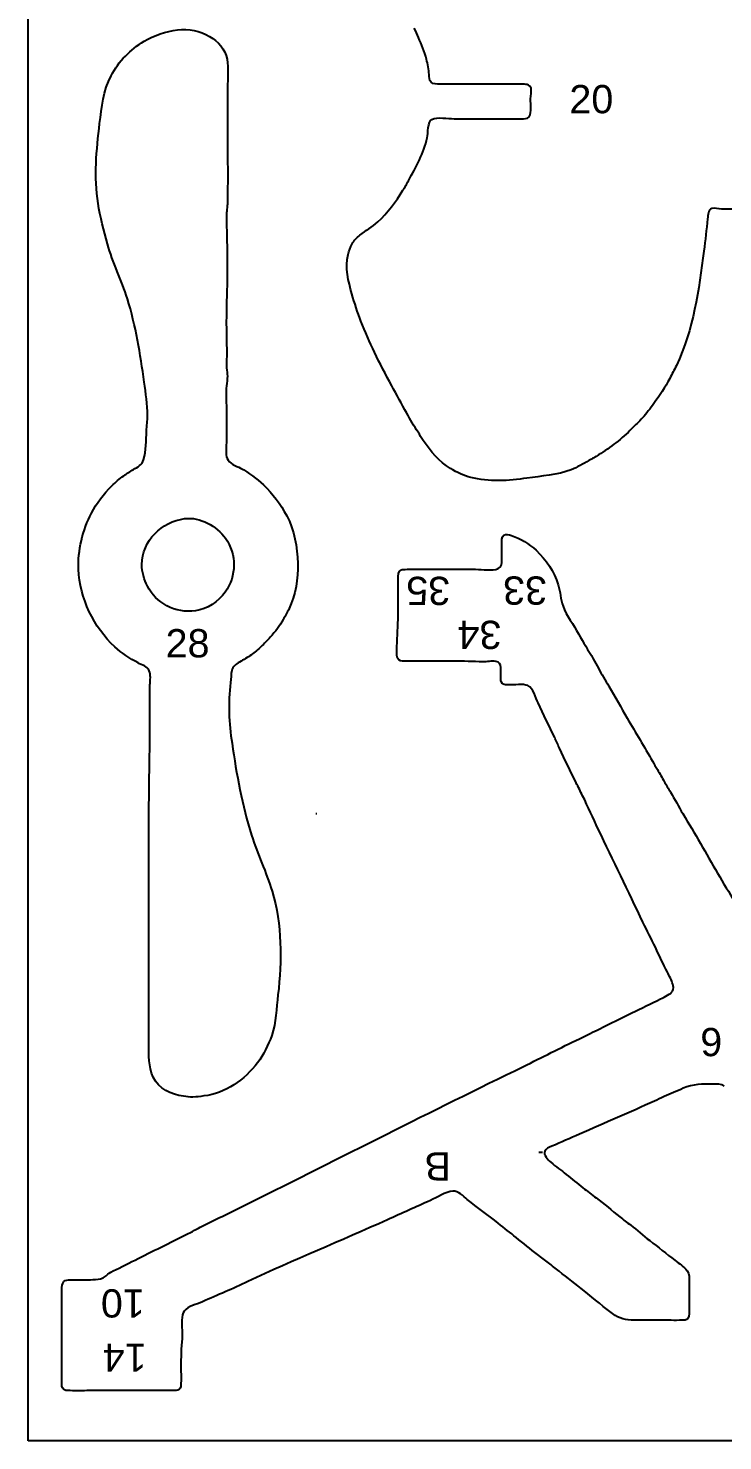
# Model space of a CAD drawing. Header units: millimetres. Extents: x 0 to 325, y 0 to 235.
# Drawn here: x 0 to 61.4, y 0 to 124.9 of the extents above; entities that cross this region are included whole.
import ezdxf
from ezdxf.enums import TextEntityAlignment as Align

# ---------------------------------------------------------------- set-up
doc = ezdxf.new("R2010")
doc.units = ezdxf.units.MM
for name, color, linetype in [('Cut', 7, 'Continuous'), ('Stege', 5, 'Continuous'), ('Text', 1, 'Continuous')]:
    doc.layers.add(name, color=color, linetype=linetype)
doc.styles.add('textstyle49', font='')
doc.styles.add('textstyle58', font='')
doc.styles.add('textstyle61', font='')
doc.styles.add('textstyle62', font='')
doc.styles.add('textstyle63', font='')
doc.styles.add('textstyle65', font='')
doc.styles.add('textstyle68', font='')
doc.styles.add('textstyle69', font='')
doc.styles.add('textstyle70', font='')
doc.styles.get('textstyle49').set_extended_font_data('Arial')
doc.styles.get('textstyle58').set_extended_font_data('Arial')
doc.styles.get('textstyle61').set_extended_font_data('Arial')
doc.styles.get('textstyle62').set_extended_font_data('Arial')
doc.styles.get('textstyle63').set_extended_font_data('Arial')
doc.styles.get('textstyle65').set_extended_font_data('Arial')
doc.styles.get('textstyle68').set_extended_font_data('Arial')
doc.styles.get('textstyle69').set_extended_font_data('Arial')
doc.styles.get('textstyle70').set_extended_font_data('Arial')

msp = doc.modelspace()

# ---------------------------------------------------------------- linework, layer by layer
at = {"layer": 'Cut'}
for p, q in [((0, 0), (0, 235)), ((325, 0), (0, 0))]:
    msp.add_line(p, q, dxfattribs=at)
for points in [[(17.62, 119.65), (17.62, 115.02)], [(37.64, 116.92), (42.39, 116.92)], [(17.51, 91.3), (17.51, 88.24)], [(34.9, 77.07), (39.54, 77.07)], [(10.76, 64.21), (10.76, 66.84)], [(25.42, 55.46), (25.52, 55.46)], [(10.66, 35.11), (10.66, 39.12), (10.66, 54.4)], [(45.13, 25.52), (45.45, 25.52)], [(2.96, 6.86), (2.96, 11.92)], [(11.29, 4.43), (5.39, 4.43)]]:
    msp.add_lwpolyline(points, dxfattribs=at)
for points in [[(34.5, 124.09), (34.39, 124.38), (34.27, 124.66), (34.12, 124.93)], [(8.58, 122.46), (9.08, 122.95), (9.63, 123.41), (10.24, 123.77)], [(10.24, 123.77), (11.12, 124.3), (12.17, 124.64), (13.19, 124.78)], [(13.19, 124.78), (14.16, 124.91), (15.2, 124.69), (16.03, 124.2)], [(16.03, 124.2), (16.78, 123.77), (17.4, 123.06), (17.57, 122.18)], [(35.2, 122.19), (35.05, 122.85), (34.75, 123.47), (34.5, 124.09)], [(7.32, 120.71), (7.66, 121.36), (8.06, 121.95), (8.58, 122.46)], [(17.57, 122.18), (17.72, 121.38), (17.62, 120.47), (17.62, 119.65)], [(35.43, 120.82), (35.4, 121.28), (35.3, 121.74), (35.2, 122.19)], [(6.31, 116.49), (6.48, 117.92), (6.64, 119.41), (7.32, 120.71)], [(35.6, 120.16), (35.43, 120.33), (35.44, 120.6), (35.43, 120.82)], [(36.38, 119.98), (36.1, 119.98), (35.8, 119.96), (35.6, 120.16)], [(37.64, 119.98), (37.21, 119.98), (36.83, 119.97), (36.38, 119.98)], [(39.12, 119.98), (38.62, 119.98), (38.16, 119.98), (37.64, 119.98)], [(40.49, 119.98), (40.04, 119.98), (39.56, 119.98), (39.12, 119.98)], [(42.81, 119.98), (42.04, 119.98), (41.26, 119.98), (40.49, 119.98)], [(43.86, 119.97), (43.57, 120), (43.14, 119.98), (42.81, 119.98)], [(44.33, 119.81), (44.2, 119.94), (44.03, 119.96), (43.86, 119.97)], [(44.41, 118.92), (44.44, 119.22), (44.55, 119.58), (44.33, 119.81)], [(44.36, 117.25), (44.52, 117.81), (44.35, 118.27), (44.41, 118.92)], [(6.17, 109.43), (5.81, 111.74), (6.02, 114.18), (6.31, 116.49)], [(35.26, 115.23), (35.34, 115.62), (35.3, 116.67), (35.67, 116.86)], [(35.67, 116.86), (36.17, 117.1), (37.09, 116.92), (37.64, 116.92)], [(42.39, 116.92), (42.81, 116.92), (43.34, 116.9), (43.76, 116.92)], [(43.76, 116.92), (44.02, 116.93), (44.27, 116.95), (44.36, 117.25)], [(17.62, 115.02), (17.62, 113.19), (17.64, 111.36), (17.61, 109.53)], [(33.61, 111.44), (34.27, 112.64), (34.96, 113.88), (35.26, 115.23)], [(33.12, 110.59), (33.29, 110.88), (33.45, 111.14), (33.61, 111.44)], [(30.89, 107.79), (31.77, 108.59), (32.49, 109.6), (33.12, 110.59)], [(7, 105.85), (6.68, 107.02), (6.36, 108.22), (6.17, 109.43)], [(17.61, 109.53), (17.61, 109.11), (17.51, 108.69), (17.52, 108.27)], [(60.43, 108.98), (60.04, 108.87), (60.1, 108.39), (60.05, 108.06)], [(61.26, 108.93), (60.99, 108.95), (60.7, 109.05), (60.43, 108.98)], [(62.52, 108.9), (62.11, 108.93), (61.67, 108.89), (61.26, 108.93)], [(17.52, 108.27), (17.56, 105.95), (17.64, 103.63), (17.55, 101.31)], [(29.32, 106.62), (29.82, 107.02), (30.41, 107.36), (30.89, 107.79)], [(60.05, 108.06), (59.93, 107.12), (59.85, 106.17), (59.72, 105.22)], [(28.62, 105.85), (28.8, 106.17), (29.03, 106.4), (29.32, 106.62)], [(8.76, 101), (8.25, 102.64), (7.45, 104.19), (7, 105.85)], [(28.28, 104.9), (28.36, 105.23), (28.45, 105.56), (28.62, 105.85)], [(59.72, 105.22), (59.26, 101.78), (58.81, 98.25), (57.29, 95.1)], [(28.61, 101.42), (28.29, 102.55), (27.99, 103.74), (28.28, 104.9)], [(17.55, 101.31), (17.49, 99.7), (17.49, 98.08), (17.55, 96.46)], [(29.41, 99), (29.11, 99.77), (28.84, 100.62), (28.61, 101.42)], [(10.25, 93.62), (9.9, 96.1), (9.5, 98.6), (8.76, 101)], [(30.6, 96.26), (30.18, 97.16), (29.77, 98.09), (29.41, 99)], [(17.55, 96.46), (17.57, 95.94), (17.48, 95.41), (17.52, 94.88)], [(32.13, 93.31), (31.6, 94.28), (31.08, 95.25), (30.6, 96.26)], [(57.29, 95.1), (57.1, 94.71), (56.9, 94.33), (56.7, 93.94)], [(17.52, 94.88), (17.54, 94.63), (17.6, 94.4), (17.6, 94.14)], [(17.6, 94.14), (17.61, 93.86), (17.54, 93.59), (17.52, 93.3)], [(56.7, 93.94), (56.29, 93.16), (55.81, 92.43), (55.29, 91.73)], [(10.55, 90.67), (10.55, 91.64), (10.39, 92.64), (10.25, 93.62)], [(17.52, 93.3), (17.47, 92.64), (17.51, 91.96), (17.51, 91.3)], [(33.45, 90.88), (33.01, 91.69), (32.57, 92.49), (32.13, 93.31)], [(55.29, 91.73), (54.96, 91.29), (54.66, 90.86), (54.29, 90.46)], [(10.45, 89.29), (10.47, 89.76), (10.55, 90.2), (10.55, 90.67)], [(34.45, 89.2), (34.1, 89.75), (33.77, 90.29), (33.45, 90.88)], [(54.29, 90.46), (53.98, 90.12), (53.67, 89.83), (53.35, 89.51)], [(10.2, 86.76), (10.43, 87.57), (10.41, 88.47), (10.45, 89.29)], [(34.91, 88.46), (34.75, 88.7), (34.61, 88.94), (34.45, 89.2)], [(53.35, 89.51), (52.46, 88.62), (51.48, 87.86), (50.4, 87.18)], [(17.51, 88.24), (17.51, 87.82), (17.42, 87.27), (17.57, 86.87)], [(37.33, 85.98), (36.34, 86.59), (35.56, 87.49), (34.91, 88.46)], [(9.29, 85.89), (9.67, 86.12), (10.07, 86.3), (10.2, 86.76)], [(17.57, 86.87), (17.76, 86.4), (18.36, 86.24), (18.77, 86.01)], [(49.56, 86.68), (49.04, 86.4), (48.54, 86.09), (47.98, 85.87)], [(50.4, 87.18), (50.12, 87), (49.85, 86.84), (49.56, 86.68)], [(7.39, 84.45), (7.73, 84.78), (8.06, 85.08), (8.44, 85.35)], [(8.44, 85.35), (8.72, 85.54), (8.99, 85.72), (9.29, 85.89)], [(18.77, 86.01), (19.49, 85.62), (20.2, 85.09), (20.78, 84.54)], [(39.12, 85.19), (38.48, 85.36), (37.89, 85.63), (37.33, 85.98)], [(44.07, 85.13), (42.51, 84.9), (40.67, 84.77), (39.12, 85.19)], [(47.98, 85.87), (46.77, 85.41), (45.35, 85.31), (44.07, 85.13)], [(5.58, 82.02), (6.04, 82.92), (6.67, 83.73), (7.39, 84.45)], [(20.78, 84.54), (21.61, 83.76), (22.29, 82.82), (22.84, 81.81)], [(4.44, 77.07), (4.37, 78.7), (4.82, 80.58), (5.58, 82.02)], [(10.04, 77.49), (10.05, 79.6), (11.8, 81.29), (13.82, 81.55)], [(13.82, 81.55), (15.19, 81.73), (16.64, 80.89), (17.43, 79.81)], [(22.84, 81.81), (23.54, 80.53), (23.77, 79.03), (23.83, 77.59)], [(41.86, 79.28), (41.86, 79.51), (41.81, 79.97), (42.03, 80.1)], [(42.03, 80.1), (42.23, 80.23), (42.47, 80.12), (42.7, 80.05)], [(42.7, 80.05), (43.5, 79.81), (44.28, 79.32), (44.89, 78.75)], [(17.43, 79.81), (18.43, 78.43), (18.42, 76.44), (17.41, 75.06)], [(41.86, 77.91), (41.87, 78.3), (41.86, 78.88), (41.86, 79.28)], [(44.89, 78.75), (45.78, 77.9), (46.47, 76.86), (46.84, 75.7)], [(10.53, 75.59), (10.26, 76.15), (10.04, 76.85), (10.04, 77.49)], [(23.83, 77.59), (23.88, 76.27), (23.6, 74.78), (23.05, 73.59)], [(41.53, 77.13), (41.89, 77.29), (41.85, 77.59), (41.86, 77.91)], [(7.65, 70.21), (5.78, 71.95), (4.56, 74.48), (4.44, 77.07)], [(32.69, 75.91), (32.69, 76.21), (32.63, 76.68), (32.8, 76.9)], [(32.8, 76.9), (32.93, 77.06), (33.13, 77.06), (33.32, 77.06)], [(33.32, 77.06), (33.8, 77.09), (34.41, 77.07), (34.9, 77.07)], [(39.54, 77.07), (40.18, 77.07), (41, 76.9), (41.53, 77.13)], [(12.24, 73.84), (11.5, 74.25), (10.9, 74.83), (10.53, 75.59)], [(17.41, 75.06), (16.79, 74.22), (15.83, 73.53), (14.77, 73.4)], [(32.69, 72.64), (32.71, 73.72), (32.69, 74.82), (32.69, 75.91)], [(46.84, 75.7), (47.04, 75.08), (47.04, 74.41), (47.27, 73.8)], [(14.77, 73.4), (13.9, 73.29), (13.02, 73.41), (12.24, 73.84)], [(47.27, 73.8), (47.59, 72.95), (48.19, 72.17), (48.63, 71.37)], [(22.54, 72.64), (22.22, 72.07), (21.85, 71.56), (21.39, 71.06)], [(23.05, 73.59), (22.89, 73.26), (22.71, 72.96), (22.54, 72.64)], [(32.58, 69.9), (32.58, 70.81), (32.67, 71.73), (32.69, 72.64)], [(48.63, 71.37), (49.05, 70.61), (49.51, 69.9), (49.93, 69.16)], [(9.71, 68.79), (8.99, 69.17), (8.25, 69.65), (7.65, 70.21)], [(20.57, 70.22), (20.3, 69.96), (20.03, 69.74), (19.72, 69.52)], [(21.39, 71.06), (21.12, 70.76), (20.85, 70.49), (20.57, 70.22)], [(10.7, 68.1), (10.53, 68.51), (10.06, 68.6), (9.71, 68.79)], [(18.67, 68.87), (18.33, 68.67), (18.1, 68.48), (17.99, 68.11)], [(19.72, 69.52), (19.38, 69.27), (19.04, 69.08), (18.67, 68.87)], [(32.75, 69.06), (32.54, 69.23), (32.58, 69.62), (32.58, 69.9)], [(33.43, 68.95), (33.18, 68.95), (32.94, 68.91), (32.75, 69.06)], [(35.01, 68.95), (34.5, 68.95), (33.93, 68.95), (33.43, 68.95)], [(40.17, 68.88), (38.46, 68.97), (36.73, 68.95), (35.01, 68.95)], [(41.33, 68.93), (40.96, 68.99), (40.54, 68.87), (40.17, 68.88)], [(41.76, 67.58), (41.76, 68.03), (41.94, 68.83), (41.33, 68.93)], [(49.93, 69.16), (50.1, 68.88), (50.22, 68.61), (50.39, 68.32)], [(10.76, 66.84), (10.76, 67.29), (10.86, 67.7), (10.7, 68.1)], [(17.99, 68.11), (17.89, 67.77), (17.94, 67.44), (17.89, 67.05)], [(41.92, 66.95), (41.74, 67.1), (41.76, 67.38), (41.76, 67.58)], [(50.39, 68.32), (50.68, 67.8), (51.02, 67.25), (51.33, 66.74)], [(17.89, 67.05), (17.65, 65.22), (17.74, 63.49), (18.01, 61.68)], [(42.49, 66.84), (42.29, 66.85), (42.09, 66.82), (41.92, 66.95)], [(44.16, 66.78), (43.72, 66.97), (42.96, 66.83), (42.49, 66.84)], [(45.06, 65.26), (44.85, 65.7), (44.66, 66.56), (44.16, 66.78)], [(51.33, 66.74), (51.88, 65.8), (52.39, 64.83), (52.95, 63.89)], [(46.53, 62.2), (46.04, 63.2), (45.52, 64.24), (45.06, 65.26)], [(10.66, 54.4), (10.66, 57.68), (10.76, 60.93), (10.76, 64.21)], [(52.95, 63.89), (53.7, 62.63), (54.46, 61.34), (55.17, 60.09)], [(18.01, 61.68), (18.41, 58.94), (18.9, 56.2), (19.74, 53.56)], [(46.95, 61.25), (46.81, 61.57), (46.68, 61.89), (46.53, 62.2)], [(48.42, 58.2), (47.94, 59.19), (47.41, 60.25), (46.95, 61.25)], [(55.17, 60.09), (55.32, 59.84), (55.46, 59.61), (55.61, 59.36)], [(55.61, 59.36), (55.82, 59), (56.01, 58.66), (56.21, 58.3)], [(49, 57.04), (48.8, 57.44), (48.62, 57.8), (48.42, 58.2)], [(56.21, 58.3), (56.39, 57.97), (56.58, 57.68), (56.77, 57.35)], [(50.38, 54.09), (49.91, 55.07), (49.49, 56.08), (49, 57.04)], [(56.77, 57.35), (57.14, 56.73), (57.49, 56.08), (57.86, 55.46)], [(57.86, 55.46), (58.91, 53.71), (59.91, 51.96), (60.93, 50.19)], [(54.33, 45.86), (53.04, 48.6), (51.69, 51.35), (50.38, 54.09)], [(19.74, 53.56), (20.28, 51.88), (21.04, 50.28), (21.55, 48.6)], [(60.93, 50.19), (61.41, 49.34), (61.97, 48.48), (62.45, 47.66)], [(21.55, 48.6), (22.43, 45.68), (22.44, 42.45), (22.07, 39.43)], [(55.43, 43.65), (55.07, 44.4), (54.69, 45.11), (54.33, 45.86)], [(56.49, 41.44), (56.12, 42.19), (55.78, 42.9), (55.43, 43.65)], [(56.97, 40.38), (56.87, 40.73), (56.65, 41.1), (56.49, 41.44)], [(56.93, 39.77), (57.05, 39.97), (57.03, 40.18), (56.97, 40.38)], [(22.07, 39.43), (21.93, 38.25), (21.93, 36.98), (21.52, 35.85)], [(53.35, 37.83), (54.19, 38.25), (55.04, 38.65), (55.88, 39.07)], [(55.88, 39.07), (56.09, 39.18), (56.31, 39.29), (56.51, 39.41)], [(56.51, 39.41), (56.7, 39.52), (56.83, 39.6), (56.93, 39.77)], [(50.51, 36.42), (51.43, 36.9), (52.41, 37.36), (53.35, 37.83)], [(49.66, 36.03), (49.94, 36.16), (50.23, 36.27), (50.51, 36.42)], [(11.04, 32.16), (10.61, 33.11), (10.66, 34.09), (10.66, 35.11)], [(21.52, 35.85), (21.21, 34.99), (20.81, 34.15), (20.26, 33.42)], [(43.76, 33.1), (45.41, 33.9), (47.05, 34.76), (48.71, 35.55)], [(48.71, 35.55), (49.04, 35.7), (49.34, 35.87), (49.66, 36.03)], [(20.26, 33.42), (19.13, 31.94), (17.41, 30.7), (15.51, 30.49)], [(19.51, 21.01), (27.59, 25.05), (35.64, 29.15), (43.76, 33.1)], [(13.71, 30.48), (12.66, 30.6), (11.5, 31.13), (11.04, 32.16)], [(60.52, 31.53), (59.57, 31.53), (58.76, 31.57), (57.88, 31.17)], [(61.51, 31.36), (61.28, 31.6), (60.82, 31.53), (60.52, 31.53)], [(14.56, 30.39), (14.28, 30.39), (14, 30.45), (13.71, 30.48)], [(55.35, 30.04), (54.27, 29.55), (53.18, 29.06), (52.09, 28.59)], [(56.2, 30.44), (55.91, 30.31), (55.64, 30.16), (55.35, 30.04)], [(57.88, 31.17), (57.32, 30.91), (56.76, 30.69), (56.2, 30.44)], [(52.09, 28.59), (50.96, 28.11), (49.85, 27.59), (48.71, 27.1)], [(48.71, 27.1), (47.91, 26.75), (47.09, 26.39), (46.29, 26.04)], [(45.66, 25.6), (45.51, 25.28), (45.92, 24.86), (46.18, 24.63)], [(46.29, 26.04), (45.99, 25.92), (45.78, 25.85), (45.66, 25.6)], [(46.18, 24.63), (46.64, 24.25), (47.09, 23.93), (47.55, 23.56)], [(47.55, 23.56), (48.05, 23.16), (48.53, 22.78), (49.03, 22.38)], [(35.54, 21.24), (34.27, 20.67), (33, 20.12), (31.74, 19.54)], [(37.54, 22.07), (36.88, 22.02), (36.14, 21.52), (35.54, 21.24)], [(38.8, 21.34), (38.45, 21.62), (38.02, 22.11), (37.54, 22.07)], [(41.54, 19.23), (40.67, 19.94), (39.69, 20.63), (38.8, 21.34)], [(49.03, 22.38), (49.42, 22.07), (49.8, 21.77), (50.19, 21.47)], [(50.19, 21.47), (50.9, 20.94), (51.59, 20.37), (52.3, 19.8)], [(15.72, 19.15), (16.98, 19.77), (18.25, 20.38), (19.51, 21.01)], [(14.35, 18.43), (14.82, 18.67), (15.26, 18.92), (15.72, 19.15)], [(31.74, 19.54), (27.65, 17.67), (23.47, 16), (19.41, 14.07)], [(43.13, 17.97), (42.59, 18.4), (42.09, 18.8), (41.54, 19.23)], [(52.3, 19.8), (52.61, 19.55), (52.93, 19.31), (53.25, 19.07)], [(53.25, 19.07), (53.82, 18.62), (54.35, 18.15), (54.93, 17.7)], [(9.71, 16.11), (11.26, 16.89), (12.81, 17.67), (14.35, 18.43)], [(45.02, 16.46), (44.37, 16.97), (43.76, 17.46), (43.13, 17.97)], [(54.93, 17.7), (55.69, 17.12), (56.4, 16.54), (57.15, 15.96)], [(45.97, 15.73), (45.65, 15.97), (45.35, 16.22), (45.02, 16.46)], [(6.93, 14.65), (7.07, 14.78), (7.19, 14.87), (7.5, 15.02)], [(7.5, 15.02), (8.17, 15.34), (9.02, 15.77), (9.71, 16.11)], [(46.92, 14.99), (46.6, 15.24), (46.29, 15.48), (45.97, 15.73)], [(57.15, 15.96), (57.52, 15.67), (57.96, 15.41), (58.24, 15.04)], [(58.24, 15.04), (58.45, 14.75), (58.41, 14.36), (58.41, 14.03)], [(2.96, 13.39), (2.97, 13.62), (2.97, 13.89), (3.15, 14.07)], [(3.15, 14.07), (3.3, 14.23), (3.49, 14.23), (3.7, 14.24)], [(3.7, 14.24), (4.17, 14.26), (5.24, 14.22), (5.7, 14.25)], [(5.7, 14.25), (6.04, 14.27), (6.33, 14.27), (6.61, 14.4)], [(6.61, 14.4), (6.78, 14.48), (6.86, 14.59), (6.93, 14.65)], [(19.41, 14.07), (18.09, 13.44), (16.73, 12.89), (15.4, 12.29)], [(49.13, 13.26), (48.42, 13.83), (47.66, 14.41), (46.92, 14.99)], [(58.41, 14.03), (58.41, 13.26), (58.41, 12.48), (58.41, 11.71)], [(2.96, 11.92), (2.96, 12.38), (2.95, 12.95), (2.96, 13.39)], [(51.88, 11.09), (50.91, 11.77), (50.04, 12.54), (49.13, 13.26)], [(13.78, 11.46), (13.5, 11.12), (13.57, 10.26), (13.59, 9.81)], [(15.4, 12.29), (14.86, 12.04), (14.15, 11.92), (13.78, 11.46)], [(58.41, 11.71), (58.41, 11.38), (58.49, 11.06), (58.3, 10.82)], [(53.77, 10.65), (53.13, 10.66), (52.43, 10.71), (51.88, 11.09)], [(56.83, 10.65), (55.8, 10.65), (54.79, 10.65), (53.77, 10.65)], [(57.78, 10.66), (57.49, 10.64), (57.13, 10.65), (56.83, 10.65)], [(58.3, 10.82), (58.17, 10.65), (57.95, 10.66), (57.78, 10.66)], [(13.58, 8.76), (13.48, 7.88), (13.5, 7.02), (13.5, 6.12)], [(13.59, 9.81), (13.61, 9.46), (13.62, 9.1), (13.58, 8.76)], [(2.96, 5.28), (2.96, 5.78), (2.96, 6.35), (2.96, 6.86)], [(3.03, 4.68), (2.93, 4.87), (2.96, 5.04), (2.96, 5.28)], [(13.5, 5.07), (13.49, 4.9), (13.51, 4.68), (13.34, 4.54)], [(13.5, 6.12), (13.5, 5.79), (13.52, 5.38), (13.5, 5.07)], [(3.7, 4.43), (3.46, 4.44), (3.16, 4.41), (3.03, 4.68)], [(5.39, 4.43), (4.86, 4.43), (4.21, 4.42), (3.7, 4.43)], [(12.77, 4.43), (12.32, 4.43), (11.75, 4.43), (11.29, 4.43)], [(13.34, 4.54), (13.17, 4.41), (12.97, 4.44), (12.77, 4.43)]]:
    msp.add_open_spline(points, degree=3, dxfattribs=at)
at = {"layer": 'Stege'}
msp.add_open_spline([(15.51, 30.49), (15.18, 30.45), (14.88, 30.4), (14.56, 30.39)], degree=3, dxfattribs=at)

# ---------------------------------------------------------------- texts
at = {"layer": 'Text'}
for s, style, p in [('20', 'textstyle65', (49.77, 118.65)), ('28', 'textstyle49', (14.08, 70.53))]:
    msp.add_text(s, height=2.5, dxfattribs=dict(at, style=style)).set_placement(p, align=Align.MIDDLE_CENTER)
for s, style, p in [('35', 'textstyle68', (35.35, 75.16)), ('33', 'textstyle70', (43.91, 75.19)), ('34', 'textstyle69', (39.88, 71.27)), ('6', 'textstyle58', (60.38, 35.26)), ('B', 'textstyle61', (36.18, 24.26)), ('10', 'textstyle62', (8.36, 12.15)), ('14', 'textstyle63', (8.52, 7.35))]:
    msp.add_text(s, height=2.5, rotation=180, dxfattribs=dict(at, style=style)).set_placement(p, align=Align.MIDDLE_CENTER)

doc.saveas('drawing.dxf')
